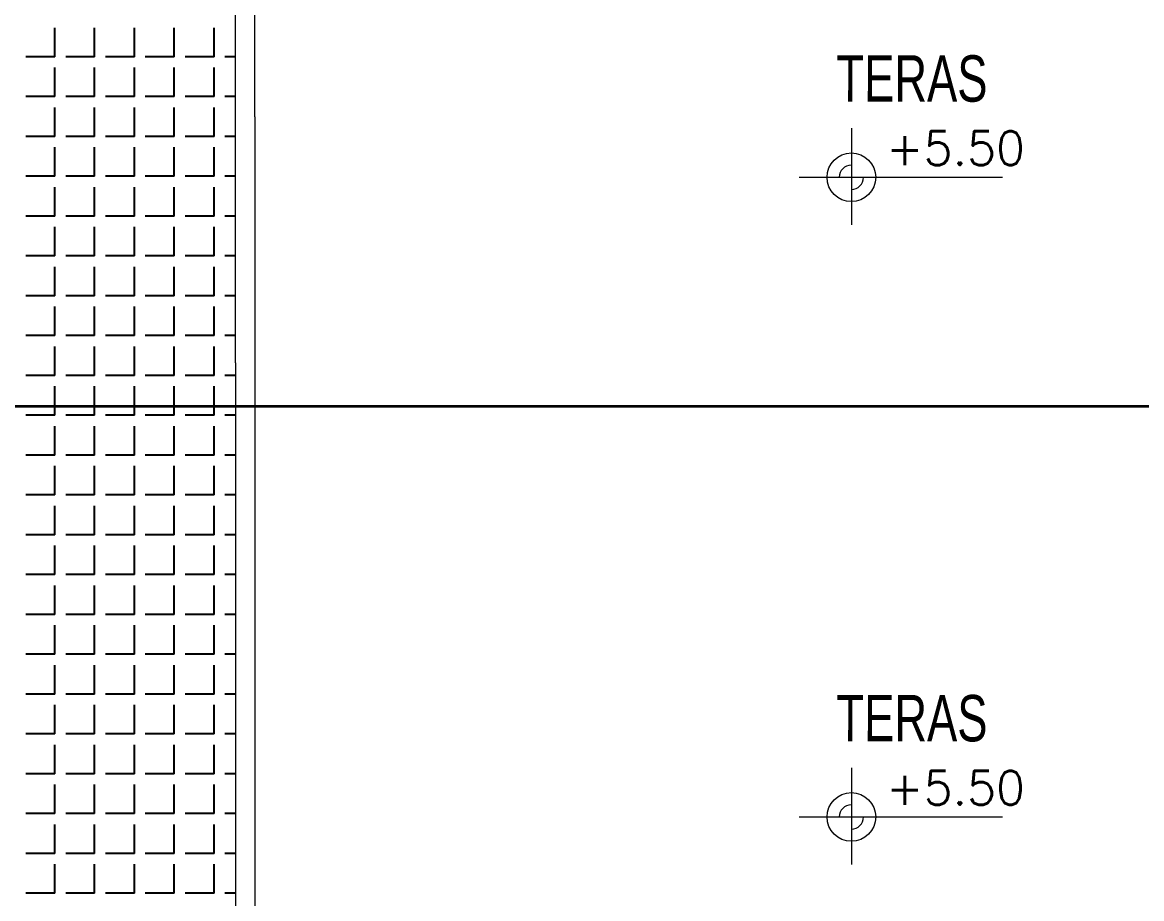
# Model space of a CAD drawing. Header units: inches. Extents: x -7543 to -822, y 102837 to 190349.
# Drawn here: x -837.2903 to -837.2323, y 102837.0587 to 102837.1041 of the extents above; entities that cross this region are included whole.
import ezdxf
from ezdxf.enums import TextEntityAlignment as Align

# ---------------------------------------------------------------- set-up
doc = ezdxf.new("R2010")
doc.units = ezdxf.units.IN
doc.header["$MEASUREMENT"] = 0
doc.linetypes.add('ACAD_ISO03W100', pattern=[30, 12, -18])
doc.layers.add('BALKON', color=7, linetype='Continuous', lineweight=20, true_color=0xffaaa9)
doc.layers.add('DUVAR', color=7, linetype='Continuous', lineweight=35, true_color=0xfc4642)
doc.layers.add('TARAMA', color=8, linetype='Continuous', lineweight=25)
doc.layers.add('YAZI', color=7, linetype='Continuous', lineweight=25)
doc.styles.add('İSİM', font='arial.ttf', dxfattribs={"width": 0.7, "height": 50})
doc.styles.add('ÖLÇÜ', font='simplex.shx')

msp = doc.modelspace()

# ---------------------------------------------------------------- linework, layer by layer
at = {"layer": 'BALKON'}
for p, q in [((-837.279246, 102837.086462), (-837.279246, 102837.136587)), ((-837.278246, 102837.099212), (-837.278246, 102837.136587)), ((-837.278246, 102837.099212), (-837.278246, 102837.049087)), ((-837.24734, 102837.098622), (-837.24734, 102837.09362)), ((-837.250052, 102837.096075), (-837.23952, 102837.096075)), ((-837.279246, 102837.086462), (-837.279246, 102837.049087)), ((-837.24734, 102837.065496), (-837.24734, 102837.060494)), ((-837.250052, 102837.062949), (-837.23952, 102837.062949))]:
    msp.add_line(p, q, dxfattribs=at)
for centre in [(-837.24734, 102837.096075), (-837.24734, 102837.062949)]:
    msp.add_circle(centre, 0.00126, dxfattribs=at)
for centre, start, end in [((-837.24734, 102837.096075), 90, 180), ((-837.24734, 102837.096075), 270, 0), ((-837.24734, 102837.062949), 90, 180), ((-837.24734, 102837.062949), 270, 0)]:
    msp.add_arc(centre, 0.00063, start, end, dxfattribs=at)
at = {"layer": 'DUVAR', "linetype": 'ACAD_ISO03W100'}
msp.add_line((-837.297629, 102837.084224), (-837.188363, 102837.084224), dxfattribs=at)
at = {"layer": 'TARAMA'}
for p, q in [((-837.288598, 102837.102315), (-837.288598, 102837.103815)), ((-837.286535, 102837.102315), (-837.286535, 102837.103815)), ((-837.284473, 102837.102315), (-837.284473, 102837.103815)), ((-837.28241, 102837.102315), (-837.28241, 102837.103815)), ((-837.280348, 102837.102315), (-837.280348, 102837.103815)), ((-837.288598, 102837.102315), (-837.290098, 102837.102315)), ((-837.286535, 102837.102315), (-837.288035, 102837.102315)), ((-837.284473, 102837.102315), (-837.285973, 102837.102315)), ((-837.28241, 102837.102315), (-837.28391, 102837.102315)), ((-837.280348, 102837.102315), (-837.281848, 102837.102315)), ((-837.279246, 102837.102315), (-837.279785, 102837.102315)), ((-837.288598, 102837.100253), (-837.288598, 102837.101753)), ((-837.286535, 102837.100253), (-837.286535, 102837.101753)), ((-837.284473, 102837.100253), (-837.284473, 102837.101753)), ((-837.28241, 102837.100253), (-837.28241, 102837.101753)), ((-837.280348, 102837.100253), (-837.280348, 102837.101753)), ((-837.288598, 102837.100253), (-837.290098, 102837.100253)), ((-837.286535, 102837.100253), (-837.288035, 102837.100253)), ((-837.284473, 102837.100253), (-837.285973, 102837.100253)), ((-837.28241, 102837.100253), (-837.28391, 102837.100253)), ((-837.280348, 102837.100253), (-837.281848, 102837.100253)), ((-837.279246, 102837.100253), (-837.279785, 102837.100253)), ((-837.288598, 102837.09819), (-837.288598, 102837.09969)), ((-837.286535, 102837.09819), (-837.286535, 102837.09969)), ((-837.284473, 102837.09819), (-837.284473, 102837.09969)), ((-837.28241, 102837.09819), (-837.28241, 102837.09969)), ((-837.280348, 102837.09819), (-837.280348, 102837.09969)), ((-837.288598, 102837.09819), (-837.290098, 102837.09819)), ((-837.288598, 102837.096128), (-837.288598, 102837.097628)), ((-837.286535, 102837.09819), (-837.288035, 102837.09819)), ((-837.286535, 102837.096128), (-837.286535, 102837.097628)), ((-837.284473, 102837.09819), (-837.285973, 102837.09819)), ((-837.284473, 102837.096128), (-837.284473, 102837.097628)), ((-837.28241, 102837.09819), (-837.28391, 102837.09819)), ((-837.28241, 102837.096128), (-837.28241, 102837.097628)), ((-837.280348, 102837.09819), (-837.281848, 102837.09819)), ((-837.280348, 102837.096128), (-837.280348, 102837.097628)), ((-837.279246, 102837.09819), (-837.279785, 102837.09819)), ((-837.288598, 102837.096128), (-837.290098, 102837.096128)), ((-837.286535, 102837.096128), (-837.288035, 102837.096128)), ((-837.284473, 102837.096128), (-837.285973, 102837.096128)), ((-837.28241, 102837.096128), (-837.28391, 102837.096128)), ((-837.280348, 102837.096128), (-837.281848, 102837.096128)), ((-837.279246, 102837.096128), (-837.279785, 102837.096128)), ((-837.288598, 102837.094065), (-837.288598, 102837.095565)), ((-837.286535, 102837.094065), (-837.286535, 102837.095565)), ((-837.284473, 102837.094065), (-837.284473, 102837.095565)), ((-837.28241, 102837.094065), (-837.28241, 102837.095565)), ((-837.280348, 102837.094065), (-837.280348, 102837.095565)), ((-837.288598, 102837.094065), (-837.290098, 102837.094065)), ((-837.286535, 102837.094065), (-837.288035, 102837.094065)), ((-837.284473, 102837.094065), (-837.285973, 102837.094065)), ((-837.28241, 102837.094065), (-837.28391, 102837.094065)), ((-837.280348, 102837.094065), (-837.281848, 102837.094065)), ((-837.279246, 102837.094065), (-837.279785, 102837.094065)), ((-837.288598, 102837.092003), (-837.288598, 102837.093503)), ((-837.286535, 102837.092003), (-837.286535, 102837.093503)), ((-837.284473, 102837.092003), (-837.284473, 102837.093503)), ((-837.28241, 102837.092003), (-837.28241, 102837.093503)), ((-837.280348, 102837.092003), (-837.280348, 102837.093503)), ((-837.288598, 102837.092003), (-837.290098, 102837.092003)), ((-837.286535, 102837.092003), (-837.288035, 102837.092003)), ((-837.284473, 102837.092003), (-837.285973, 102837.092003)), ((-837.28241, 102837.092003), (-837.28391, 102837.092003)), ((-837.280348, 102837.092003), (-837.281848, 102837.092003)), ((-837.279246, 102837.092003), (-837.279785, 102837.092003)), ((-837.288598, 102837.08994), (-837.288598, 102837.09144)), ((-837.286535, 102837.08994), (-837.286535, 102837.09144)), ((-837.284473, 102837.08994), (-837.284473, 102837.09144)), ((-837.28241, 102837.08994), (-837.28241, 102837.09144)), ((-837.280348, 102837.08994), (-837.280348, 102837.09144)), ((-837.288598, 102837.08994), (-837.290098, 102837.08994)), ((-837.286535, 102837.08994), (-837.288035, 102837.08994)), ((-837.284473, 102837.08994), (-837.285973, 102837.08994)), ((-837.28241, 102837.08994), (-837.28391, 102837.08994)), ((-837.280348, 102837.08994), (-837.281848, 102837.08994)), ((-837.279246, 102837.08994), (-837.279785, 102837.08994)), ((-837.288598, 102837.087878), (-837.288598, 102837.089378)), ((-837.286535, 102837.087878), (-837.286535, 102837.089378)), ((-837.284473, 102837.087878), (-837.284473, 102837.089378)), ((-837.28241, 102837.087878), (-837.28241, 102837.089378)), ((-837.280348, 102837.087878), (-837.280348, 102837.089378)), ((-837.288598, 102837.087878), (-837.290098, 102837.087878)), ((-837.286535, 102837.087878), (-837.288035, 102837.087878)), ((-837.284473, 102837.087878), (-837.285973, 102837.087878)), ((-837.28241, 102837.087878), (-837.28391, 102837.087878)), ((-837.280348, 102837.087878), (-837.281848, 102837.087878)), ((-837.279246, 102837.087878), (-837.279785, 102837.087878)), ((-837.288598, 102837.085815), (-837.288598, 102837.087315)), ((-837.286535, 102837.085815), (-837.286535, 102837.087315)), ((-837.284473, 102837.085815), (-837.284473, 102837.087315)), ((-837.28241, 102837.085815), (-837.28241, 102837.087315)), ((-837.280348, 102837.085815), (-837.280348, 102837.087315)), ((-837.288598, 102837.085815), (-837.290098, 102837.085815)), ((-837.286535, 102837.085815), (-837.288035, 102837.085815)), ((-837.284473, 102837.085815), (-837.285973, 102837.085815)), ((-837.28241, 102837.085815), (-837.28391, 102837.085815)), ((-837.280348, 102837.085815), (-837.281848, 102837.085815)), ((-837.279246, 102837.085815), (-837.279785, 102837.085815)), ((-837.288598, 102837.083753), (-837.288598, 102837.085253)), ((-837.286535, 102837.083753), (-837.286535, 102837.085253)), ((-837.284473, 102837.083753), (-837.284473, 102837.085253)), ((-837.28241, 102837.083753), (-837.28241, 102837.085253)), ((-837.280348, 102837.083753), (-837.280348, 102837.085253)), ((-837.288598, 102837.083753), (-837.290098, 102837.083753)), ((-837.286535, 102837.083753), (-837.288035, 102837.083753)), ((-837.284473, 102837.083753), (-837.285973, 102837.083753)), ((-837.28241, 102837.083753), (-837.28391, 102837.083753)), ((-837.280348, 102837.083753), (-837.281848, 102837.083753)), ((-837.279246, 102837.083753), (-837.279785, 102837.083753)), ((-837.288598, 102837.08169), (-837.288598, 102837.08319)), ((-837.286535, 102837.08169), (-837.286535, 102837.08319)), ((-837.284473, 102837.08169), (-837.284473, 102837.08319)), ((-837.28241, 102837.08169), (-837.28241, 102837.08319)), ((-837.280348, 102837.08169), (-837.280348, 102837.08319)), ((-837.288598, 102837.08169), (-837.290098, 102837.08169)), ((-837.286535, 102837.08169), (-837.288035, 102837.08169)), ((-837.284473, 102837.08169), (-837.285973, 102837.08169)), ((-837.28241, 102837.08169), (-837.28391, 102837.08169)), ((-837.280348, 102837.08169), (-837.281848, 102837.08169)), ((-837.279246, 102837.08169), (-837.279785, 102837.08169)), ((-837.288598, 102837.079628), (-837.288598, 102837.081128)), ((-837.286535, 102837.079628), (-837.286535, 102837.081128)), ((-837.284473, 102837.079628), (-837.284473, 102837.081128)), ((-837.28241, 102837.079628), (-837.28241, 102837.081128)), ((-837.280348, 102837.079628), (-837.280348, 102837.081128)), ((-837.288598, 102837.079628), (-837.290098, 102837.079628)), ((-837.286535, 102837.079628), (-837.288035, 102837.079628)), ((-837.284473, 102837.079628), (-837.285973, 102837.079628)), ((-837.28241, 102837.079628), (-837.28391, 102837.079628)), ((-837.280348, 102837.079628), (-837.281848, 102837.079628)), ((-837.279246, 102837.079628), (-837.279785, 102837.079628)), ((-837.288598, 102837.078736), (-837.288598, 102837.079065)), ((-837.288598, 102837.077565), (-837.288598, 102837.078736)), ((-837.286535, 102837.078736), (-837.286535, 102837.079065)), ((-837.286535, 102837.077565), (-837.286535, 102837.078736)), ((-837.284473, 102837.078736), (-837.284473, 102837.079065)), ((-837.284473, 102837.077565), (-837.284473, 102837.078736)), ((-837.28241, 102837.078736), (-837.28241, 102837.079065)), ((-837.28241, 102837.077565), (-837.28241, 102837.078736)), ((-837.280348, 102837.078736), (-837.280348, 102837.079065)), ((-837.280348, 102837.077565), (-837.280348, 102837.078736)), ((-837.288598, 102837.077565), (-837.290098, 102837.077565)), ((-837.286535, 102837.077565), (-837.288035, 102837.077565)), ((-837.284473, 102837.077565), (-837.285973, 102837.077565)), ((-837.28241, 102837.077565), (-837.28391, 102837.077565)), ((-837.280348, 102837.077565), (-837.281848, 102837.077565)), ((-837.279246, 102837.077565), (-837.279785, 102837.077565)), ((-837.288598, 102837.075503), (-837.288598, 102837.077003)), ((-837.286535, 102837.075503), (-837.286535, 102837.077003)), ((-837.284473, 102837.075503), (-837.284473, 102837.077003)), ((-837.28241, 102837.075503), (-837.28241, 102837.077003)), ((-837.280348, 102837.075503), (-837.280348, 102837.077003)), ((-837.288598, 102837.075503), (-837.290098, 102837.075503)), ((-837.286535, 102837.075503), (-837.288035, 102837.075503)), ((-837.284473, 102837.075503), (-837.285973, 102837.075503)), ((-837.28241, 102837.075503), (-837.28391, 102837.075503)), ((-837.280348, 102837.075503), (-837.281848, 102837.075503)), ((-837.279246, 102837.075503), (-837.279785, 102837.075503)), ((-837.288598, 102837.07344), (-837.288598, 102837.07494)), ((-837.286535, 102837.07344), (-837.286535, 102837.07494)), ((-837.284473, 102837.07344), (-837.284473, 102837.07494)), ((-837.28241, 102837.07344), (-837.28241, 102837.07494)), ((-837.280348, 102837.07344), (-837.280348, 102837.07494)), ((-837.288598, 102837.07344), (-837.290098, 102837.07344)), ((-837.286535, 102837.07344), (-837.288035, 102837.07344)), ((-837.284473, 102837.07344), (-837.285973, 102837.07344)), ((-837.28241, 102837.07344), (-837.28391, 102837.07344)), ((-837.280348, 102837.07344), (-837.281848, 102837.07344)), ((-837.279246, 102837.07344), (-837.279785, 102837.07344)), ((-837.288598, 102837.071378), (-837.288598, 102837.072878)), ((-837.286535, 102837.071378), (-837.286535, 102837.072878)), ((-837.284473, 102837.071378), (-837.284473, 102837.072878)), ((-837.28241, 102837.071378), (-837.28241, 102837.072878)), ((-837.280348, 102837.071378), (-837.280348, 102837.072878)), ((-837.288598, 102837.071378), (-837.290098, 102837.071378)), ((-837.286535, 102837.071378), (-837.288035, 102837.071378)), ((-837.284473, 102837.071378), (-837.285973, 102837.071378)), ((-837.28241, 102837.071378), (-837.28391, 102837.071378)), ((-837.280348, 102837.071378), (-837.281848, 102837.071378)), ((-837.279246, 102837.071378), (-837.279785, 102837.071378)), ((-837.288598, 102837.069315), (-837.288598, 102837.070815)), ((-837.286535, 102837.069315), (-837.286535, 102837.070815)), ((-837.284473, 102837.069315), (-837.284473, 102837.070815)), ((-837.28241, 102837.069315), (-837.28241, 102837.070815)), ((-837.280348, 102837.069315), (-837.280348, 102837.070815)), ((-837.288598, 102837.069315), (-837.290098, 102837.069315)), ((-837.286535, 102837.069315), (-837.288035, 102837.069315)), ((-837.284473, 102837.069315), (-837.285973, 102837.069315)), ((-837.28241, 102837.069315), (-837.28391, 102837.069315)), ((-837.280348, 102837.069315), (-837.281848, 102837.069315)), ((-837.279246, 102837.069315), (-837.279785, 102837.069315)), ((-837.288598, 102837.067253), (-837.288598, 102837.068753)), ((-837.286535, 102837.067253), (-837.286535, 102837.068753)), ((-837.284473, 102837.067253), (-837.284473, 102837.068753)), ((-837.28241, 102837.067253), (-837.28241, 102837.068753)), ((-837.280348, 102837.067253), (-837.280348, 102837.068753)), ((-837.288598, 102837.067253), (-837.290098, 102837.067253)), ((-837.286535, 102837.067253), (-837.288035, 102837.067253)), ((-837.284473, 102837.067253), (-837.285973, 102837.067253)), ((-837.28241, 102837.067253), (-837.28391, 102837.067253)), ((-837.280348, 102837.067253), (-837.281848, 102837.067253)), ((-837.279246, 102837.067253), (-837.279785, 102837.067253)), ((-837.288598, 102837.06519), (-837.288598, 102837.06669)), ((-837.286535, 102837.06519), (-837.286535, 102837.06669)), ((-837.284473, 102837.06519), (-837.284473, 102837.06669)), ((-837.28241, 102837.06519), (-837.28241, 102837.06669)), ((-837.280348, 102837.06519), (-837.280348, 102837.06669)), ((-837.288598, 102837.06519), (-837.290098, 102837.06519)), ((-837.286535, 102837.06519), (-837.288035, 102837.06519)), ((-837.284473, 102837.06519), (-837.285973, 102837.06519)), ((-837.28241, 102837.06519), (-837.28391, 102837.06519)), ((-837.280348, 102837.06519), (-837.281848, 102837.06519)), ((-837.279246, 102837.06519), (-837.279785, 102837.06519)), ((-837.288598, 102837.063128), (-837.288598, 102837.064628)), ((-837.286535, 102837.063128), (-837.286535, 102837.064628)), ((-837.284473, 102837.063128), (-837.284473, 102837.064628)), ((-837.28241, 102837.063128), (-837.28241, 102837.064628)), ((-837.280348, 102837.063128), (-837.280348, 102837.064628)), ((-837.288598, 102837.063128), (-837.290098, 102837.063128)), ((-837.286535, 102837.063128), (-837.288035, 102837.063128)), ((-837.284473, 102837.063128), (-837.285973, 102837.063128)), ((-837.28241, 102837.063128), (-837.28391, 102837.063128)), ((-837.280348, 102837.063128), (-837.281848, 102837.063128)), ((-837.279246, 102837.063128), (-837.279785, 102837.063128)), ((-837.288598, 102837.061065), (-837.288598, 102837.062565)), ((-837.286535, 102837.061065), (-837.286535, 102837.062565)), ((-837.284473, 102837.061065), (-837.284473, 102837.062565)), ((-837.28241, 102837.061065), (-837.28241, 102837.062565)), ((-837.280348, 102837.061065), (-837.280348, 102837.062565)), ((-837.288598, 102837.061065), (-837.290098, 102837.061065)), ((-837.286535, 102837.061065), (-837.288035, 102837.061065)), ((-837.284473, 102837.061065), (-837.285973, 102837.061065)), ((-837.28241, 102837.061065), (-837.28391, 102837.061065)), ((-837.280348, 102837.061065), (-837.281848, 102837.061065)), ((-837.279246, 102837.061065), (-837.279785, 102837.061065)), ((-837.288598, 102837.059003), (-837.288598, 102837.060503)), ((-837.286535, 102837.059003), (-837.286535, 102837.060503)), ((-837.284473, 102837.059003), (-837.284473, 102837.060503)), ((-837.28241, 102837.059003), (-837.28241, 102837.060503)), ((-837.280348, 102837.059003), (-837.280348, 102837.060503)), ((-837.288598, 102837.059003), (-837.290098, 102837.059003)), ((-837.286535, 102837.059003), (-837.288035, 102837.059003)), ((-837.284473, 102837.059003), (-837.285973, 102837.059003)), ((-837.28241, 102837.059003), (-837.28391, 102837.059003)), ((-837.280348, 102837.059003), (-837.281848, 102837.059003)), ((-837.279246, 102837.059003), (-837.279785, 102837.059003))]:
    msp.add_line(p, q, dxfattribs=at)

# ---------------------------------------------------------------- texts
at = {"layer": 'BALKON', "style": 'ÖLÇÜ'}
for p in [(-837.241948, 102837.096707), (-837.241948, 102837.063581)]:
    msp.add_attdef('+5.50', text='%%p0.00', height=0.00175, dxfattribs=at).set_placement(p, align=Align.CENTER)
at = {"layer": 'YAZI', "style": 'İSİM', "width": 0.7}
for p in [(-837.248115, 102837.099998), (-837.248115, 102837.066872)]:
    msp.add_text('TERAS', height=0.0024, rotation=359.93993, dxfattribs=at).set_placement(p)

doc.saveas('drawing.dxf')
